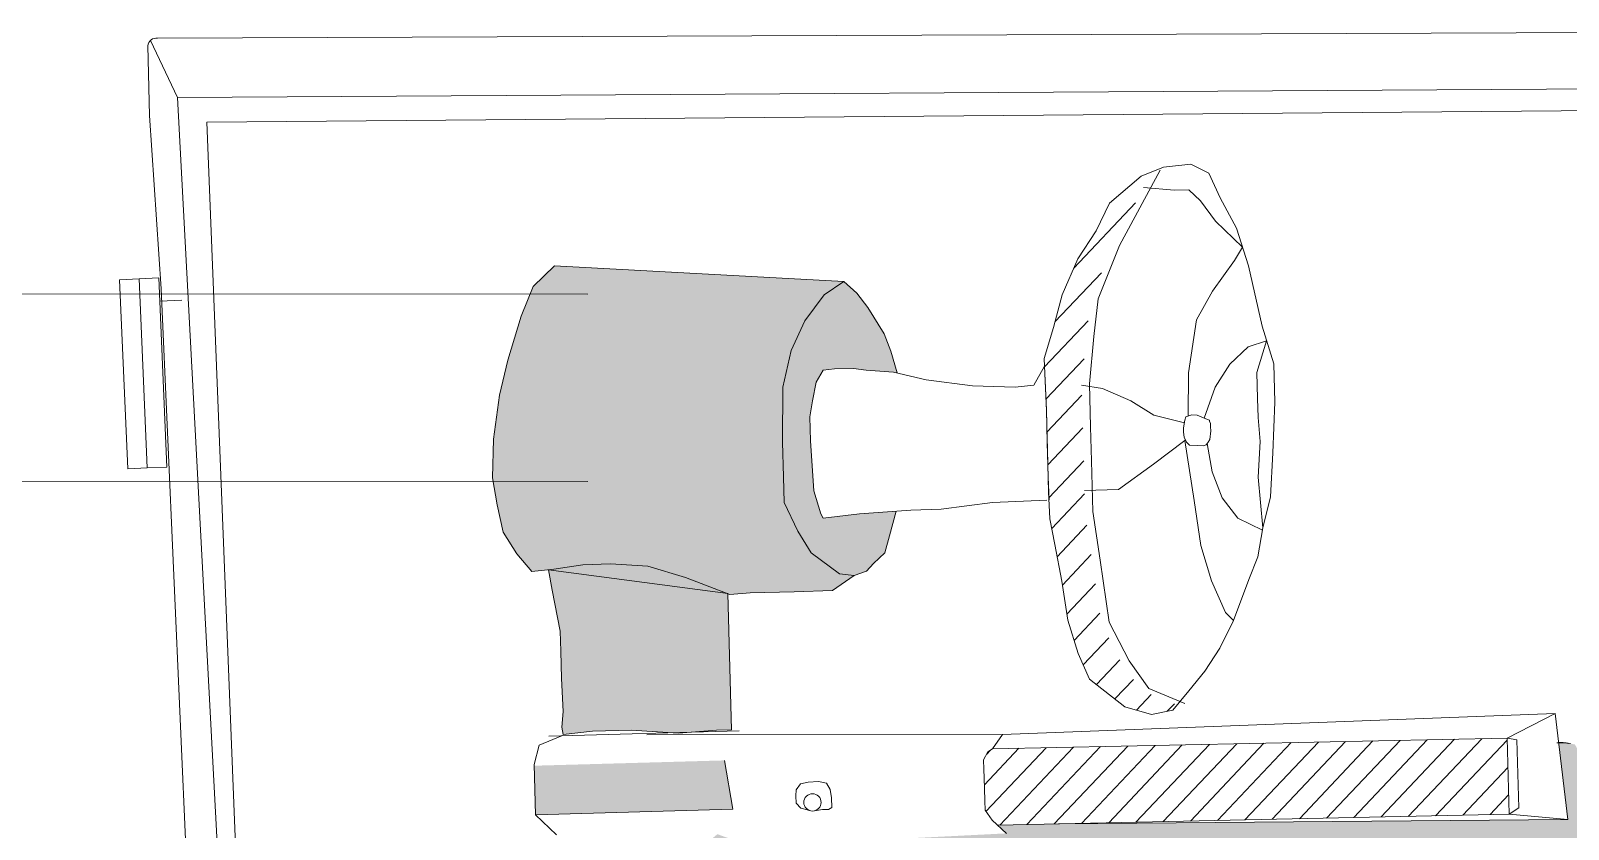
# Model space of a CAD drawing. Header units: inches. Extents: x -98933 to 1585249, y -3352739 to 192771.
# Drawn here: x -1471.8 to -1395.8, y 49384.9 to 49424.3 of the extents above; entities that cross this region are included whole.
import ezdxf

# ---------------------------------------------------------------- set-up
doc = ezdxf.new("R2010")
doc.units = ezdxf.units.IN
doc.header["$MEASUREMENT"] = 0
doc.layers.get('0').update_dxf_attribs({"lineweight": 0})
doc.layers.add('ball v', color=7, linetype='Continuous', lineweight=0, true_color=0x1e12ca)
doc.layers.add('PIPE2.5', color=6, linetype='Continuous', lineweight=25)
doc.layers.add('Smoke Detector', color=3, linetype='Continuous', lineweight=25)

# ---------------------------------------------------------------- blocks, each defined once
blk = doc.blocks.new('fg')
at = {"lineweight": 0}
h = blk.add_hatch(dxfattribs=at)
h.set_pattern_fill('ANSI31', color=256, scale=0.299745, angle=-358.3895, style=0)
h.set_pattern_definition([(46.61052, (1326.2006, 10599.0195), (-0.3117619, 0.2947102), [])])
h.paths.add_polyline_path([(1256.112, 10715.969), (1256.132, 10715.246), (1256.154, 10714.478), (1256.178, 10713.976), (1256.269, 10713.505), (1256.398, 10712.829), (1256.506, 10712.108), (1256.699, 10711.499), (1256.91, 10711.022), (1257.561, 10710.514), (1258.048, 10710.374), (1258.442, 10710.451), (1258.522, 10710.548), (1257.856, 10710.822), (1257.495, 10711.332), (1257.128, 10712.05), (1256.957, 10713.189), (1256.828, 10714.086), (1256.801, 10715.021), (1256.784, 10715.645), (1256.762, 10716.441), (1256.841, 10717.31), (1256.926, 10718.006), (1257.315, 10718.987), (1258.064, 10720.379), (1257.857, 10720.296), (1257.278, 10719.797), (1257.029, 10719.286), (1256.692, 10718.771), (1256.403, 10718.105), (1256.244, 10717.508), (1256.073, 10716.934)])
h = blk.add_hatch(color=42, dxfattribs=at)
h.paths.add_polyline_path([(1251.269, 10714.753), (1251.251, 10715.393), (1251.256, 10716.404), (1251.406, 10717.082), (1251.66, 10717.628), (1252.017, 10718.11), (1252.382, 10718.356), (1247.045, 10718.644), (1246.651, 10718.262), (1246.43, 10717.717), (1246.183, 10716.901), (1246.032, 10716.257), (1245.92, 10715.445), (1245.906, 10714.737), (1245.988, 10714.234), (1246.103, 10713.732), (1246.351, 10713.335), (1246.63, 10713.006), (1247.033, 10713.051), (1247.57, 10713.133), (1248.076, 10713.147), (1248.766, 10713.106), (1249.462, 10712.9), (1250.28, 10712.586), (1250.654, 10712.614), (1251.463, 10712.636), (1252.171, 10712.656), (1252.568, 10712.937), (1252.297, 10712.963), (1251.78, 10713.353), (1251.533, 10713.75), (1251.282, 10714.282)])
h.paths.add_polyline_path([(1249.334, 10710.027), (1250.034, 10710.081), (1250.31, 10710.089), (1250.239, 10712.602), (1249.462, 10712.9), (1248.766, 10713.106), (1248.076, 10713.147), (1247.57, 10713.133), (1247.033, 10713.051), (1246.934, 10713.04), (1247.005, 10712.662), (1247.153, 10711.907), (1247.163, 10711.54), (1247.178, 10711.035), (1247.206, 10710.427), (1247.18, 10710.139), (1247.207, 10710.002), (1247.746, 10710.063), (1248.458, 10710.083)])
for color, points in [(0, [(1252.556, 10716.752), (1252.789, 10716.72), (1253.297, 10716.684), (1253.362, 10716.668), (1253.246, 10717.069), (1253.122, 10717.39), (1252.822, 10717.872), (1252.618, 10718.137), (1252.382, 10718.356), (1252.017, 10718.11), (1251.66, 10717.628), (1251.406, 10717.082), (1251.256, 10716.404), (1251.251, 10715.393), (1251.269, 10714.753), (1251.282, 10714.282), (1251.533, 10713.75), (1251.78, 10713.353), (1252.297, 10712.963), (1252.568, 10712.937), (1252.796, 10713.016), (1252.928, 10713.155), (1253.134, 10713.354), (1253.222, 10713.665), (1253.343, 10714.12), (1252.67, 10714.074), (1252, 10713.989), (1251.955, 10714.073), (1251.828, 10714.494), (1251.763, 10715.418), (1251.751, 10715.861), (1251.8, 10716.152), (1251.868, 10716.501), (1251.997, 10716.717), (1252.209, 10716.742)]), (254, [(1256.335, 10708.357), (1255.212, 10708.333), (1255.376, 10708.181), (1252.825, 10708.052), (1252.843, 10707.599), (1253.009, 10707.008), (1253.045, 10706.909), (1253.054, 10706.856), (1253.083, 10706.762), (1253.117, 10706.688), (1253.197, 10706.508), (1253.216, 10706.409), (1253.258, 10706.181), (1253.405, 10705.692), (1253.484, 10705.393), (1253.499, 10705.308), (1253.612, 10704.843), (1253.63, 10703.815), (1253.65, 10703.702), (1253.671, 10703.607), (1253.726, 10703.385), (1253.738, 10703.249), (1253.793, 10702.994), (1253.799, 10702.78), (1253.805, 10702.564), (1253.794, 10702.387), (1253.79, 10702.259), (1253.78, 10702.018), (1253.771, 10701.785), (1253.736, 10701.584), (1253.723, 10701.48), (1253.695, 10701.335), (1253.66, 10701.157), (1253.647, 10701.037), (1253.604, 10700.859), (1253.56, 10700.708), (1253.539, 10700.595), (1253.505, 10700.385), (1253.486, 10700.217), (1253.444, 10699.967), (1253.353, 10699.804), (1253.344, 10699.779), (1253.288, 10699.538), (1253.212, 10698.814), (1253.22, 10698.529), (1253.216, 10698.401), (1253.208, 10698.376), (1253.142, 10698.15), (1253.064, 10697.515), (1253.048, 10696.792), (1253.054, 10696.74), (1253.056, 10696.66), (1253.051, 10696.532), (1253.036, 10696.227), (1253.005, 10695.988), (1253.003, 10695.961), (1252.999, 10695.942), (1252.851, 10694.795), (1252.831, 10694.653), (1252.804, 10694.46), (1252.787, 10694.235), (1252.751, 10694.074), (1252.707, 10693.966), (1252.663, 10693.715), (1252.656, 10693.446), (1252.6, 10693.353), (1252.571, 10693.189), (1252.57, 10693.071), (1252.55, 10692.926), (1252.522, 10692.789), (1252.48, 10692.579), (1252.443, 10692.466), (1252.413, 10692.385), (1252.391, 10692.304), (1252.351, 10692.172), (1252.283, 10691.859), (1252.287, 10691.732), (1252.191, 10691.429), (1252.17, 10691.292), (1252.162, 10691.265), (1251.963, 10690.117), (1251.95, 10689.996), (1251.916, 10689.726), (1251.889, 10689.549), (1251.861, 10689.404), (1251.833, 10689.267), (1251.797, 10689.122), (1251.731, 10688.888), (1251.639, 10688.749), (1251.579, 10688.603), (1251.55, 10688.474), (1251.325, 10688.227), (1251.185, 10688.071), (1251.03, 10687.874), (1250.922, 10687.727), (1250.837, 10687.612), (1250.656, 10687.463), (1250.573, 10687.292), (1250.405, 10687.255), (1250.22, 10687.298), (1250.122, 10687.36), (1249.951, 10687.451), (1249.778, 10687.582), (1249.695, 10687.692), (1249.68, 10687.948), (1249.797, 10688.048), (1249.875, 10688.13), (1249.913, 10688.219), (1249.973, 10688.349), (1250.056, 10688.552), (1250.108, 10688.714), (1250.168, 10688.836), (1250.219, 10689.045), (1250.301, 10689.24), (1250.349, 10689.546), (1250.494, 10689.829), (1250.636, 10690.21), (1250.815, 10690.383), (1250.958, 10690.748), (1251.076, 10691.112), (1251.252, 10691.405), (1251.411, 10691.738), (1251.767, 10692.242), (1251.928, 10692.511), (1251.994, 10692.729), (1252.106, 10693.053), (1252.173, 10693.207), (1252.28, 10693.411), (1252.348, 10693.573), (1252.414, 10693.791), (1252.473, 10693.961), (1252.531, 10694.179), (1252.541, 10694.432), (1252.54, 10694.729), (1252.568, 10694.882), (1252.562, 10695.114), (1252.555, 10695.338), (1252.562, 10695.672), (1252.549, 10695.856), (1252.525, 10696.12), (1252.521, 10696.28), (1252.547, 10696.505), (1252.549, 10696.713), (1252.55, 10696.946), (1252.543, 10697.21), (1252.536, 10697.466), (1252.537, 10697.715), (1252.574, 10698.099), (1252.591, 10698.364), (1252.62, 10698.461), (1252.643, 10698.501), (1252.646, 10698.686), (1252.65, 10698.83), (1252.668, 10699.039), (1252.67, 10699.247), (1252.682, 10699.392), (1252.675, 10699.648), (1252.684, 10699.889), (1252.703, 10700.095), (1252.689, 10700.287), (1252.686, 10700.407), (1252.692, 10700.496), (1252.696, 10700.624), (1252.743, 10700.673), (1252.731, 10700.793), (1252.728, 10700.905), (1252.717, 10701.009), (1252.681, 10701.169), (1252.627, 10701.359), (1252.584, 10701.462), (1252.665, 10701.441), (1252.671, 10701.521), (1252.635, 10701.664), (1252.614, 10701.816), (1252.592, 10702.032), (1252.473, 10702.293), (1252.435, 10702.497), (1252.39, 10702.648), (1252.363, 10702.775), (1252.344, 10702.863), (1252.266, 10703.093), (1252.238, 10703.221), (1252.224, 10703.437), (1252.227, 10703.605), (1252.229, 10703.83), (1252.223, 10704.038), (1252.225, 10704.252), (1252.221, 10704.404), (1252.251, 10704.493), (1252.354, 10704.536), (1252.45, 10704.538), (1252.601, 10704.591), (1252.825, 10704.629), (1253.127, 10704.702), (1253.203, 10704.732), (1253.195, 10704.909), (1253.169, 10705.001), (1253.132, 10705.081), (1253.083, 10705.161), (1253.047, 10705.229), (1252.961, 10705.378), (1252.913, 10705.446), (1252.886, 10705.585), (1252.859, 10705.688), (1252.806, 10705.931), (1252.745, 10706.064), (1252.533, 10705.967), (1252.499, 10705.704), (1252.222, 10705.696), (1252.219, 10705.82), (1252.15, 10706.288), (1252.039, 10706.796), (1251.871, 10707.386), (1251.727, 10707.561), (1251.571, 10707.695), (1251.128, 10707.738), (1250.553, 10707.984), (1250.049, 10708.166), (1249.942, 10708.078), (1249.922, 10707.814), (1249.983, 10707.609), (1250.091, 10707.197), (1250.163, 10706.619), (1250.263, 10705.524), (1250.328, 10704.213), (1250.634, 10702.679), (1250.676, 10701.671), (1250.945, 10700.947), (1251.044, 10700.411), (1251.016, 10699.898), (1250.916, 10699.025), (1250.866, 10694.366), (1250.74, 10693.92), (1250.588, 10693.93), (1250.433, 10694.036), (1250.206, 10694.237), (1249.941, 10694.312), (1249.633, 10694.428), (1249.665, 10694.76), (1249.686, 10695.493), (1249.624, 10696.721), (1249.438, 10697.927), (1249.279, 10699.153), (1248.941, 10700.34), (1248.818, 10701.263), (1248.975, 10702.069), (1249.135, 10703.289), (1249.248, 10704.175), (1248.868, 10704.194), (1248.539, 10704.195), (1248.253, 10704.197), (1248.097, 10704.19), (1247.813, 10704.144), (1247.47, 10704.043), (1248.34, 10700.572), (1248.549, 10700.032), (1248.631, 10699.764), (1248.646, 10699.254), (1248.586, 10698.728), (1248.622, 10698.504), (1248.646, 10698.119), (1248.55, 10697.787), (1248.559, 10697.472), (1248.571, 10697.037), (1248.636, 10696.859), (1248.583, 10696.603), (1248.668, 10696.26), (1248.66, 10696.02), (1248.667, 10695.765), (1248.702, 10695.586), (1248.698, 10695.196), (1248.708, 10694.822), (1248.718, 10694.492), (1248.727, 10694.148), (1249.009, 10693.751), (1249.458, 10693.412), (1249.826, 10693.123), (1250.195, 10692.818), (1250.51, 10692.827), (1250.762, 10692.924), (1250.982, 10693.125), (1251.169, 10693.495), (1251.133, 10693.002), (1251.107, 10692.695), (1251.078, 10692.475), (1251.012, 10692.298), (1251.018, 10692.088), (1251.013, 10691.956), (1250.88, 10691.707), (1250.798, 10691.486), (1250.699, 10691.281), (1250.47, 10690.954), (1250.345, 10690.713), (1250.273, 10690.492), (1250.193, 10690.218), (1250.077, 10689.961), (1250.04, 10689.723), (1249.976, 10689.511), (1249.919, 10689.334), (1249.817, 10689.209), (1249.725, 10689.075), (1249.653, 10688.795), (1249.579, 10688.635), (1249.417, 10688.446), (1249.379, 10688.261), (1249.216, 10688.099), (1249.156, 10687.747), (1248.967, 10687.61), (1248.938, 10687.372), (1248.844, 10686.993), (1248.852, 10686.751), (1248.905, 10686.411), (1249.032, 10686.266), (1249.166, 10686.173), (1249.475, 10686.103), (1249.817, 10686.13), (1250.049, 10686.286), (1250.396, 10686.444), (1250.653, 10686.679), (1250.841, 10686.86), (1250.993, 10687.057), (1251.145, 10687.254), (1251.374, 10687.55), (1251.54, 10687.909), (1251.714, 10688.274), (1251.881, 10688.585), (1251.697, 10688.238), (1251.628, 10687.894), (1251.526, 10687.467), (1251.439, 10687.149), (1251.332, 10686.9), (1251.253, 10686.583), (1251.224, 10686.425), (1251.193, 10686.229), (1251.169, 10686.115), (1251.165, 10685.943), (1251.187, 10685.812), (1251.248, 10685.718), (1251.354, 10685.676), (1251.468, 10685.674), (1251.589, 10685.732), (1251.687, 10685.808), (1251.792, 10685.924), (1251.845, 10685.984), (1251.873, 10686.033), (1251.918, 10686.136), (1251.935, 10686.191), (1251.958, 10686.253), (1252.01, 10686.429), (1251.981, 10686.315), (1251.958, 10686.253), (1251.918, 10686.136), (1251.902, 10686.081), (1251.873, 10686.033), (1251.871, 10685.876), (1251.851, 10685.785), (1251.844, 10685.708), (1251.847, 10685.608), (1251.859, 10685.511), (1251.888, 10685.435), (1251.944, 10685.391), (1252.036, 10685.367), (1252.141, 10685.351), (1252.286, 10685.36), (1252.389, 10685.426), (1252.466, 10685.574), (1252.539, 10685.717), (1252.604, 10685.832), (1252.611, 10685.845), (1252.673, 10685.976), (1252.681, 10685.997), (1252.72, 10686.076), (1252.673, 10685.976), (1252.643, 10685.906), (1252.611, 10685.845), (1252.629, 10685.765), (1252.632, 10685.651), (1252.638, 10685.588), (1252.654, 10685.511), (1252.671, 10685.403), (1252.682, 10685.326), (1252.73, 10685.236), (1252.8, 10685.161), (1252.915, 10685.128), (1253.07, 10685.128), (1253.169, 10685.158), (1253.272, 10685.264), (1253.338, 10685.338), (1253.386, 10685.417), (1253.43, 10685.482), (1253.474, 10685.542), (1253.506, 10685.604), (1253.528, 10685.704), (1253.554, 10685.93), (1253.54, 10685.784), (1253.517, 10685.625), (1253.506, 10685.604), (1253.532, 10685.421), (1253.535, 10685.298), (1253.539, 10685.158), (1253.565, 10685.027), (1253.623, 10684.915), (1253.679, 10684.867), (1253.77, 10684.869), (1253.874, 10684.872), (1253.938, 10684.878), (1254.031, 10684.94), (1254.113, 10685.101), (1254.174, 10685.212), (1254.223, 10685.386), (1254.219, 10685.227), (1254.222, 10685.104), (1254.244, 10684.987), (1254.306, 10684.884), (1254.411, 10684.842), (1254.529, 10684.845), (1254.623, 10684.893), (1254.69, 10684.963), (1254.761, 10685.07), (1254.844, 10685.199), (1254.895, 10685.305), (1254.91, 10685.351), (1254.936, 10685.449), (1254.925, 10685.397), (1254.91, 10685.351), (1254.917, 10685.197), (1254.919, 10685.115), (1254.935, 10685.029), (1254.97, 10684.926), (1255.062, 10684.879), (1255.171, 10684.873), (1255.298, 10684.881), (1255.342, 10684.923), (1255.378, 10684.965), (1255.399, 10685.024), (1255.406, 10685.07), (1255.498, 10684.907), (1255.537, 10684.807), (1255.703, 10684.783), (1255.832, 10684.808), (1255.924, 10684.876), (1255.973, 10684.942), (1256.051, 10684.98), (1256.154, 10684.904), (1256.156, 10684.832), (1256.159, 10684.745), (1256.161, 10684.659), (1256.178, 10684.573), (1256.238, 10684.496), (1256.419, 10684.472), (1256.621, 10684.456), (1256.801, 10684.454), (1256.895, 10684.457), (1256.994, 10684.524), (1257.099, 10684.621), (1257.204, 10684.739), (1257.244, 10684.841), (1257.292, 10684.921), (1257.379, 10684.924), (1257.523, 10684.921), (1257.669, 10684.874), (1257.75, 10684.79), (1257.811, 10684.677), (1257.859, 10684.512), (1257.941, 10684.421), (1258.05, 10684.374), (1258.158, 10684.391), (1258.22, 10684.472), (1258.269, 10684.553), (1258.317, 10684.619), (1258.424, 10684.68), (1258.511, 10684.646), (1258.528, 10684.546), (1258.546, 10684.431), (1258.564, 10684.309), (1258.646, 10684.203), (1258.763, 10684.156), (1258.892, 10684.16), (1259.021, 10684.192), (1259.048, 10684.272), (1259.11, 10684.375), (1259.187, 10684.456), (1259.243, 10684.515), (1259.4, 10684.549), (1259.495, 10684.508), (1259.527, 10684.387), (1259.551, 10684.315), (1259.56, 10684.265), (1259.583, 10684.194), (1259.714, 10684.161), (1259.873, 10684.151), (1259.923, 10684.153), (1259.983, 10684.204), (1260.039, 10684.285), (1260.073, 10684.358), (1260.114, 10684.445), (1260.187, 10684.39), (1260.211, 10684.297), (1260.264, 10684.219), (1260.367, 10684.143), (1260.505, 10684.118), (1260.611, 10684.171), (1260.645, 10684.259), (1260.694, 10684.318), (1260.743, 10684.37), (1260.813, 10684.444), (1260.892, 10684.431), (1260.919, 10684.259), (1260.958, 10684.152), (1261.068, 10684.084), (1261.184, 10684.069), (1261.281, 10684.08), (1261.333, 10684.109), (1261.398, 10684.161), (1261.43, 10684.212), (1261.498, 10684.272), (1261.557, 10684.349), (1261.592, 10684.403), (1261.63, 10684.512), (1261.644, 10684.585), (1261.652, 10684.663), (1261.655, 10684.71), (1261.656, 10684.786), (1261.66, 10684.836), (1261.656, 10684.748), (1261.655, 10684.71), (1261.65, 10684.616), (1261.644, 10684.585), (1261.668, 10684.466), (1261.68, 10684.428), (1261.704, 10684.359), (1261.739, 10684.301), (1261.78, 10684.225), (1261.801, 10684.181), (1261.861, 10684.116), (1261.963, 10684.055), (1262.047, 10684.027), (1262.114, 10684.04), (1262.152, 10684.074), (1262.301, 10684.184), (1262.398, 10684.288), (1262.465, 10684.378), (1262.51, 10684.426), (1262.528, 10684.353), (1262.543, 10684.226), (1262.573, 10684.111), (1262.638, 10684.02), (1262.752, 10683.946), (1262.822, 10683.925), (1262.876, 10683.942), (1262.941, 10683.971), (1262.99, 10684.011), (1263.042, 10684.078), (1263.059, 10684.159), (1263.073, 10684.222), (1263.086, 10684.295), (1263.104, 10684.362), (1263.137, 10684.409), (1263.163, 10684.456), (1263.177, 10684.506), (1263.184, 10684.538), (1263.21, 10684.446), (1263.254, 10684.397), (1263.282, 10684.336), (1263.299, 10684.294), (1263.32, 10684.225), (1263.386, 10684.103), (1263.438, 10684.016), (1263.478, 10683.982), (1263.536, 10683.964), (1263.656, 10683.933), (1263.857, 10683.943), (1263.969, 10684.058), (1264.045, 10684.118), (1264.085, 10684.208), (1264.106, 10684.282), (1264.142, 10684.391), (1264.161, 10684.066), (1264.184, 10683.979), (1264.267, 10683.881), (1264.368, 10683.89), (1264.441, 10683.933), (1264.507, 10683.995), (1264.545, 10684.057), (1264.56, 10684.024), (1264.582, 10683.95), (1264.596, 10683.917), (1264.659, 10683.865), (1264.72, 10683.833), (1264.754, 10683.814), (1264.89, 10683.777), (1264.957, 10683.779), (1265.036, 10683.862), (1265.081, 10683.931), (1265.133, 10684.02), (1265.178, 10684.075), (1265.21, 10684.15), (1265.216, 10684.177), (1265.228, 10684.217), (1265.245, 10684.332), (1265.251, 10684.366), (1265.268, 10684.468), (1265.281, 10684.481), (1265.324, 10684.415), (1265.353, 10684.335), (1265.39, 10684.208), (1265.413, 10684.128), (1265.441, 10684.062), (1265.464, 10683.988), (1265.492, 10683.935), (1265.506, 10683.909), (1265.541, 10683.869), (1265.562, 10683.85), (1265.711, 10683.807), (1265.752, 10683.808), (1265.943, 10683.948), (1265.975, 10684.01), (1266.006, 10684.125), (1266.037, 10684.2), (1266.076, 10684.268), (1266.254, 10684.381), (1266.279, 10684.456), (1266.283, 10684.563), (1266.272, 10684.711), (1266.264, 10684.758), (1266.262, 10684.832), (1266.26, 10684.893), (1266.259, 10684.933), (1266.321, 10684.889), (1266.371, 10684.781), (1266.393, 10684.735), (1266.438, 10684.574), (1266.446, 10684.501), (1266.454, 10684.467), (1266.477, 10684.387), (1266.515, 10684.22), (1266.552, 10684.107), (1266.575, 10683.999), (1266.59, 10683.946), (1266.591, 10683.919), (1266.612, 10683.873), (1266.73, 10683.755), (1266.795, 10683.716), (1266.824, 10683.702), (1266.894, 10683.696), (1266.935, 10683.705), (1266.966, 10683.73), (1266.989, 10683.759), (1267.023, 10683.793), (1267.039, 10683.831), (1267.05, 10683.887), (1267.074, 10683.949), (1267.093, 10683.987), (1267.115, 10684.043), (1267.152, 10684.082), (1267.192, 10684.104), (1267.23, 10684.105), (1267.268, 10684.103), (1267.289, 10684.083), (1267.322, 10684.061), (1267.352, 10684.035), (1267.391, 10683.992), (1267.416, 10683.952), (1267.432, 10683.897), (1267.439, 10683.854), (1267.473, 10683.782), (1267.489, 10683.747), (1267.531, 10683.699), (1267.553, 10683.638), (1267.645, 10683.591), (1267.716, 10683.547), (1267.805, 10683.607), (1267.864, 10683.688), (1267.892, 10683.735), (1267.94, 10683.798), (1268.088, 10683.989), (1268.223, 10684.406), (1268.216, 10684.646), (1268.189, 10684.885), (1268.264, 10685.087), (1268.399, 10685.271), (1268.596, 10685.377), (1269.031, 10685.569), (1269.162, 10685.912), (1269.314, 10686.177), (1269.305, 10686.496), (1269.199, 10686.733), (1269.055, 10686.849), (1269.193, 10686.933), (1269.348, 10687.097), (1269.462, 10687.321), (1269.672, 10687.706), (1269.76, 10688.109), (1269.81, 10688.49), (1269.9, 10688.853), (1269.928, 10689.273), (1269.931, 10689.873), (1269.919, 10690.313), (1269.861, 10690.951), (1269.884, 10691.539), (1269.973, 10691.942), (1270.103, 10691.565), (1270.273, 10691.21), (1270.635, 10691.161), (1270.675, 10691.162), (1270.852, 10691.287), (1271.067, 10691.473), (1271.12, 10691.734), (1271.127, 10692.174), (1271.033, 10692.691), (1270.928, 10692.868), (1270.804, 10693.005), (1270.595, 10693.319), (1270.551, 10693.458), (1270.467, 10693.595), (1270.265, 10694.378), (1270.171, 10694.875), (1270.074, 10695.473), (1269.937, 10696.069), (1269.654, 10696.874), (1269.497, 10697.489), (1269.444, 10697.948), (1269.296, 10698.223), (1269.144, 10698.639), (1269.035, 10698.956), (1268.947, 10699.253), (1268.904, 10699.352), (1268.879, 10699.531), (1268.825, 10700.01), (1268.778, 10700.268), (1268.669, 10700.585), (1268.562, 10700.822), (1268.433, 10701.152), (1268.16, 10701.689), (1267.916, 10702.198), (1267.792, 10702.51), (1267.668, 10702.851), (1267.511, 10703.306), (1267.412, 10703.79), (1267.407, 10703.962), (1267.395, 10704.364), (1267.386, 10704.708), (1267.375, 10705.08), (1267.369, 10705.309), (1267.448, 10705.541), (1267.527, 10705.802), (1267.723, 10706.008), (1267.803, 10706.211), (1267.829, 10706.298), (1267.938, 10706.53), (1267.742, 10706.554), (1267.464, 10706.546), (1267.186, 10706.538), (1266.889, 10706.53), (1266.591, 10706.527), (1266.611, 10706.46), (1266.615, 10706.339), (1266.631, 10706.206), (1266.676, 10705.88), (1266.691, 10705.783), (1266.718, 10705.687), (1266.723, 10705.505), (1266.753, 10705.311), (1266.862, 10704.951), (1266.867, 10704.779), (1266.87, 10704.664), (1266.875, 10704.492), (1266.88, 10704.32), (1266.882, 10704.234), (1266.889, 10704.005), (1266.893, 10703.862), (1266.87, 10703.632), (1266.878, 10703.374), (1266.829, 10703.057), (1266.782, 10702.683), (1266.762, 10702.367), (1266.742, 10702.079), (1266.752, 10701.707), (1266.57, 10701.042), (1266.565, 10701.214), (1266.552, 10701.672), (1266.621, 10702.305), (1266.605, 10702.85), (1266.563, 10703.336), (1266.661, 10703.941), (1266.639, 10704.715), (1266.566, 10705.258), (1266.47, 10705.6), (1266.282, 10706.168), (1266.218, 10706.424), (1266.149, 10706.824), (1266.109, 10707.225), (1266.071, 10707.539), (1266.058, 10708.026), (1266.021, 10708.312), (1265.984, 10708.598), (1265.974, 10708.97), (1265.932, 10709.678), (1265.922, 10709.715), (1265.905, 10709.73), (1265.871, 10709.791), (1265.854, 10709.819), (1265.772, 10709.837), (1265.69, 10709.852), (1265.555, 10709.848), (1265.721, 10708.435)]), (256, [(1250.332, 10708.627), (1250.181, 10709.526), (1246.67, 10709.428), (1246.695, 10708.525)])]:
    blk.add_hatch(color=color, dxfattribs=at).paths.add_polyline_path(points)
h = blk.add_hatch(dxfattribs=at)
h.set_pattern_fill('ANSI31', color=256, scale=0.249788, angle=-358.3895, style=0)
h.set_pattern_definition([(46.6105, (1280.85482, 10664.21773), (-0.2598016, 0.2455918), [])])
h.paths.add_polyline_path([(1255.119, 10709.739), (1255.036, 10709.684), (1254.956, 10709.535), (1254.961, 10709.367), (1254.966, 10709.199), (1254.971, 10709.01), (1254.978, 10708.779), (1254.982, 10708.611), (1255.114, 10708.425), (1255.212, 10708.333), (1264.643, 10708.534), (1264.604, 10709.936)])
for p, q in [((1239.73, 10722.836, 2.965), (1273.482, 10722.976, 2.965)), ((1239.552, 10722.698, 2.965), (1239.583, 10721.416, 2.965)), ((1240.096, 10721.748, 2.965), (1239.601, 10722.798, 2.965)), ((1272.943, 10721.948, 2.965), (1240.096, 10721.748, 2.965)), ((1240.926, 10706.116, 2.965), (1240.096, 10721.748, 2.965)), ((1272.954, 10721.563, 2.965), (1240.641, 10721.292, 2.965)), ((1239.797, 10718.219, 2.965), (1239.583, 10721.416, 2.965)), ((1240.641, 10721.292, 2.965), (1242.163, 10682.763, 2.965)), ((1258.207, 10720.406, 2.965), (1257.458, 10719.015, 2.965)), ((1257.857, 10720.296, 2.965), (1258.27, 10720.461, 2.965)), ((1258.27, 10720.461, 2.965), (1258.773, 10720.519, 2.965)), ((1258.773, 10720.519, 2.965), (1259.108, 10720.353, 2.965)), ((1257.278, 10719.797, 2.965), (1257.857, 10720.296, 2.965)), ((1258.473, 10720.035, 2.965), (1257.905, 10720.085, 2.965)), ((1259.108, 10720.353, 2.965), (1259.318, 10719.898, 2.965)), ((1257.029, 10719.286, 2.965), (1257.278, 10719.797, 2.965)), ((1258.74, 10720.043, 2.965), (1258.473, 10720.035, 2.965)), ((1258.953, 10719.841, 2.965), (1258.74, 10720.043, 2.965)), ((1259.23, 10719.464, 2.965), (1258.953, 10719.841, 2.965)), ((1259.318, 10719.898, 2.965), (1259.619, 10719.336, 2.965)), ((1256.692, 10718.771, 2.965), (1257.029, 10719.286, 2.965)), ((1259.728, 10718.988, 2.965), (1259.23, 10719.464, 2.965)), ((1259.619, 10719.336, 2.965), (1259.837, 10718.641, 2.965)), ((1257.458, 10719.015, 2.965), (1257.069, 10718.033, 2.965)), ((1259.577, 10718.739, 2.965), (1259.728, 10718.988, 2.965)), ((1256.403, 10718.105, 2.965), (1256.692, 10718.771, 2.965)), ((1259.177, 10718.173, 2.965), (1259.577, 10718.739, 2.965)), ((1246.651, 10718.262, 2.965), (1247.045, 10718.644, 2.965)), ((1247.045, 10718.644, 2.965), (1252.382, 10718.356, 2.965)), ((1259.837, 10718.641, 2.965), (1260.087, 10717.529, 2.965)), ((1239.797, 10718.219, 2.965), (1241.41, 10681.623, 2.965)), ((1246.43, 10717.717, 2.965), (1246.651, 10718.262, 2.965)), ((1252.017, 10718.11, 2.965), (1251.66, 10717.628, 2.965)), ((1252.382, 10718.356, 2.965), (1252.017, 10718.11, 2.965)), ((1252.382, 10718.356, 2.965), (1252.618, 10718.137, 2.965)), ((1252.618, 10718.137, 2.965), (1252.822, 10717.872, 2.965)), ((1256.244, 10717.508, 2.965), (1256.403, 10718.105, 2.965)), ((1258.879, 10717.645, 2.965), (1259.177, 10718.173, 2.965)), ((1252.822, 10717.872, 2.965), (1253.122, 10717.39, 2.965)), ((1257.069, 10718.033, 2.965), (1256.985, 10717.338, 2.965)), ((1246.183, 10716.901, 2.965), (1246.43, 10717.717, 2.965)), ((1251.66, 10717.628, 2.965), (1251.406, 10717.082, 2.965)), ((1258.733, 10716.67, 2.965), (1258.879, 10717.645, 2.965)), ((1260.087, 10717.529, 2.965), (1260.305, 10716.833, 2.965)), ((1253.122, 10717.39, 2.965), (1253.246, 10717.069, 2.965)), ((1256.073, 10716.934, 2.965), (1256.244, 10717.508, 2.965)), ((1256.985, 10717.338, 2.965), (1256.905, 10716.469, 2.965)), ((1259.83, 10717.152, 2.965), (1260.172, 10717.258, 2.965)), ((1260.172, 10717.258, 2.965), (1259.99, 10716.674, 2.965)), ((1251.406, 10717.082, 2.965), (1251.256, 10716.404, 2.965)), ((1253.246, 10717.069, 2.965), (1253.362, 10716.668, 2.965)), ((1259.492, 10716.83, 2.965), (1259.83, 10717.152, 2.965)), ((1246.032, 10716.257, 2.965), (1246.183, 10716.901, 2.965)), ((1251.997, 10716.717, 2.965), (1251.868, 10716.501, 2.965)), ((1252.209, 10716.742, 2.965), (1251.997, 10716.717, 2.965)), ((1252.556, 10716.752, 2.965), (1252.209, 10716.742, 2.965)), ((1252.789, 10716.72, 2.965), (1252.556, 10716.752, 2.965)), ((1253.297, 10716.684, 2.965), (1252.789, 10716.72, 2.965)), ((1253.897, 10716.538, 2.965), (1253.297, 10716.684, 2.965)), ((1256.079, 10716.792, 2.965), (1255.881, 10716.445, 2.965)), ((1256.073, 10716.934, 2.965), (1256.112, 10715.969, 2.965)), ((1256.079, 10716.792, 2.965), (1256.112, 10715.988, 2.965)), ((1259.226, 10716.407, 2.965), (1259.492, 10716.83, 2.965)), ((1259.99, 10716.674, 2.965), (1260.003, 10716.2, 2.965)), ((1260.305, 10716.833, 2.965), (1260.324, 10716.131, 2.965)), ((1251.256, 10716.404, 2.965), (1251.251, 10715.393, 2.965)), ((1251.868, 10716.501, 2.965), (1251.8, 10716.152, 2.965)), ((1254.749, 10716.428, 2.965), (1253.897, 10716.538, 2.965)), ((1255.539, 10716.405, 2.965), (1254.749, 10716.428, 2.965)), ((1255.881, 10716.445, 2.965), (1255.539, 10716.405, 2.965)), ((1257.145, 10716.383, 2.965), (1256.762, 10716.441, 2.965)), ((1256.905, 10716.469, 2.965), (1256.928, 10715.672, 2.965)), ((1258.726, 10715.875, 2.965), (1258.733, 10716.67, 2.965)), ((1259.022, 10715.835, 2.965), (1259.226, 10716.407, 2.965)), ((1245.92, 10715.445, 2.965), (1246.032, 10716.257, 2.965)), ((1251.8, 10716.152, 2.965), (1251.751, 10715.861, 2.965)), ((1257.672, 10716.155, 2.965), (1257.145, 10716.383, 2.965)), ((1258.096, 10715.89, 2.965), (1257.672, 10716.155, 2.965)), ((1260.003, 10716.2, 2.965), (1260.013, 10715.846, 2.965)), ((1260.324, 10716.131, 2.965), (1260.285, 10715.198, 2.965)), ((1251.751, 10715.861, 2.965), (1251.763, 10715.418, 2.965)), ((1256.112, 10715.988, 2.965), (1256.128, 10715.386, 2.965)), ((1256.112, 10715.969, 2.965), (1256.132, 10715.246, 2.965)), ((1258.656, 10715.751, 2.965), (1258.096, 10715.89, 2.965)), ((1258.681, 10715.862, 2.965), (1258.664, 10715.797, 2.965)), ((1258.791, 10715.893, 2.965), (1258.681, 10715.862, 2.965)), ((1258.893, 10715.887, 2.965), (1258.791, 10715.893, 2.965)), ((1259.022, 10715.835, 2.965), (1258.893, 10715.887, 2.965)), ((1259.117, 10715.8, 2.965), (1259.022, 10715.835, 2.965)), ((1260.013, 10715.846, 2.965), (1260.055, 10715.403, 2.965)), ((1256.928, 10715.672, 2.965), (1256.945, 10715.049, 2.965)), ((1258.664, 10715.797, 2.965), (1258.64, 10715.658, 2.965)), ((1258.64, 10715.658, 2.965), (1258.642, 10715.575, 2.965)), ((1258.642, 10715.575, 2.965), (1258.654, 10715.482, 2.965)), ((1259.117, 10715.8, 2.965), (1259.117, 10715.8, 2.965)), ((1259.118, 10715.782, 2.965), (1259.117, 10715.8, 2.965)), ((1259.138, 10715.736, 2.965), (1259.118, 10715.782, 2.965)), ((1259.127, 10715.44, 2.965), (1259.141, 10715.598, 2.965)), ((1259.139, 10715.672, 2.965), (1259.138, 10715.736, 2.965)), ((1259.141, 10715.598, 2.965), (1259.139, 10715.672, 2.965)), ((1245.906, 10714.737, 2.965), (1245.92, 10715.445, 2.965)), ((1251.251, 10715.393, 2.965), (1251.269, 10714.753, 2.965)), ((1251.763, 10715.418, 2.965), (1251.828, 10714.494, 2.965)), ((1256.128, 10715.386, 2.965), (1256.146, 10714.746, 2.965)), ((1258.664, 10715.42, 2.965), (1258.086, 10714.988, 2.965)), ((1258.654, 10715.482, 2.965), (1258.694, 10715.391, 2.965)), ((1258.669, 10715.448, 2.965), (1258.664, 10715.42, 2.965)), ((1258.664, 10715.42, 2.965), (1258.834, 10714.316, 2.965)), ((1258.694, 10715.391, 2.965), (1258.751, 10715.337, 2.965)), ((1258.751, 10715.337, 2.965), (1258.89, 10715.332, 2.965)), ((1258.89, 10715.332, 2.965), (1259.01, 10715.326, 2.965)), ((1259.01, 10715.326, 2.965), (1259.056, 10715.346, 2.965)), ((1259.056, 10715.346, 2.965), (1259.092, 10715.393, 2.965)), ((1259.073, 10715.369, 2.965), (1259.166, 10714.845, 2.965)), ((1259.092, 10715.393, 2.965), (1259.127, 10715.44, 2.965)), ((1260.055, 10715.403, 2.965), (1260.014, 10714.75, 2.965)), ((1256.132, 10715.246, 2.965), (1256.154, 10714.478, 2.965)), ((1256.945, 10715.049, 2.965), (1256.971, 10714.114, 2.965)), ((1258.086, 10714.988, 2.965), (1257.44, 10714.519, 2.965)), ((1260.285, 10715.198, 2.965), (1260.242, 10714.385, 2.965)), ((1245.988, 10714.234, 2.965), (1245.906, 10714.737, 2.965)), ((1251.269, 10714.753, 2.965), (1251.282, 10714.282, 2.965)), ((1256.146, 10714.746, 2.965), (1256.166, 10714.327, 2.965)), ((1259.166, 10714.845, 2.965), (1259.353, 10714.365, 2.965)), ((1260.014, 10714.75, 2.965), (1260.104, 10713.81, 2.965)), ((1251.828, 10714.494, 2.965), (1251.955, 10714.073, 2.965)), ((1256.154, 10714.478, 2.965), (1256.178, 10713.976, 2.965)), ((1257.44, 10714.519, 2.965), (1256.816, 10714.502, 2.965)), ((1246.103, 10713.732, 2.965), (1245.988, 10714.234, 2.965)), ((1251.282, 10714.282, 2.965), (1251.533, 10713.75, 2.965)), ((1253.615, 10714.139, 2.965), (1252.67, 10714.074, 2.965)), ((1254.174, 10714.155, 2.965), (1253.615, 10714.139, 2.965)), ((1256.12, 10714.325, 2.965), (1255.117, 10714.278, 2.965)), ((1258.834, 10714.316, 2.965), (1258.961, 10713.488, 2.965)), ((1259.353, 10714.365, 2.965), (1259.641, 10713.992, 2.965)), ((1260.242, 10714.385, 2.965), (1260.104, 10713.81, 2.965)), ((1251.955, 10714.073, 2.965), (1252, 10713.989, 2.965)), ((1252.67, 10714.074, 2.965), (1252, 10713.989, 2.965)), ((1253.222, 10713.665, 2.965), (1253.343, 10714.12, 2.965)), ((1256.269, 10713.505, 2.965), (1256.178, 10713.976, 2.965)), ((1256.971, 10714.114, 2.965), (1257.101, 10713.216, 2.965)), ((1259.641, 10713.992, 2.965), (1260.097, 10713.768, 2.965)), ((1246.351, 10713.335, 2.965), (1246.103, 10713.732, 2.965)), ((1251.533, 10713.75, 2.965), (1251.78, 10713.353, 2.965)), ((1253.134, 10713.354, 2.965), (1253.222, 10713.665, 2.965)), ((1260.104, 10713.81, 2.965), (1260.009, 10713.281, 2.965)), ((1246.63, 10713.006, 2.965), (1246.351, 10713.335, 2.965)), ((1251.78, 10713.353, 2.965), (1252.297, 10712.963, 2.965)), ((1253.134, 10713.354, 2.965), (1252.928, 10713.155, 2.965)), ((1253.134, 10713.354, 2.965), (1253.134, 10713.354, 2.965)), ((1256.398, 10712.829, 2.965), (1256.269, 10713.505, 2.965)), ((1258.961, 10713.488, 2.965), (1259.153, 10712.834, 2.965)), ((1260.009, 10713.281, 2.965), (1259.845, 10712.86, 2.965)), ((1247.033, 10713.051, 2.965), (1246.63, 10713.006, 2.965)), ((1246.934, 10713.04, 2.965), (1247.005, 10712.662, 2.965)), ((1247.57, 10713.133, 2.965), (1247.033, 10713.051, 2.965)), ((1248.076, 10713.147, 2.965), (1247.57, 10713.133, 2.965)), ((1248.766, 10713.106, 2.965), (1248.076, 10713.147, 2.965)), ((1249.462, 10712.9, 2.965), (1248.766, 10713.106, 2.965)), ((1252.796, 10713.016, 2.965), (1252.568, 10712.937, 2.965)), ((1252.928, 10713.155, 2.965), (1252.796, 10713.016, 2.965)), ((1257.101, 10713.216, 2.965), (1257.272, 10712.077, 2.965)), ((1250.28, 10712.586, 2.965), (1249.462, 10712.9, 2.965)), ((1252.568, 10712.937, 2.965), (1252.171, 10712.656, 2.965)), ((1252.297, 10712.963, 2.965), (1252.568, 10712.937, 2.965)), ((1256.506, 10712.108, 2.965), (1256.398, 10712.829, 2.965)), ((1259.153, 10712.834, 2.965), (1259.413, 10712.252, 2.965)), ((1259.845, 10712.86, 2.965), (1259.559, 10712.106, 2.965)), ((1247.005, 10712.662, 2.965), (1247.153, 10711.907, 2.965)), ((1250.31, 10710.089, 2.965), (1250.239, 10712.602, 2.965)), ((1250.654, 10712.614, 2.965), (1250.28, 10712.586, 2.965)), ((1251.463, 10712.636, 2.965), (1250.654, 10712.614, 2.965)), ((1252.171, 10712.656, 2.965), (1251.463, 10712.636, 2.965)), ((1259.413, 10712.252, 2.965), (1259.559, 10712.106, 2.965)), ((1247.153, 10711.907, 2.965), (1247.163, 10711.54, 2.965)), ((1256.699, 10711.499, 2.965), (1256.506, 10712.108, 2.965)), ((1257.272, 10712.077, 2.965), (1257.639, 10711.36, 2.965)), ((1259.559, 10712.106, 2.965), (1259.31, 10711.594, 2.965)), ((1259.31, 10711.594, 2.965), (1259.036, 10711.17, 2.965)), ((1247.163, 10711.54, 2.965), (1247.178, 10711.035, 2.965)), ((1256.91, 10711.022, 2.965), (1256.699, 10711.499, 2.965)), ((1257.639, 10711.36, 2.965), (1258, 10710.85, 2.965)), ((1247.178, 10711.035, 2.965), (1247.206, 10710.427, 2.965)), ((1257.561, 10710.514, 2.965), (1256.91, 10711.022, 2.965)), ((1258, 10710.85, 2.965), (1258.665, 10710.575, 2.965)), ((1258.739, 10710.81, 2.965), (1258.442, 10710.451, 2.965)), ((1258.048, 10710.374, 2.965), (1257.561, 10710.514, 2.965)), ((1258.442, 10710.451, 2.965), (1258.048, 10710.374, 2.965)), ((1247.206, 10710.427, 2.965), (1247.18, 10710.139, 2.965)), ((1265.491, 10710.388, 2.965), (1255.301, 10710.002, 2.965)), ((1264.604, 10709.936, 2.965), (1265.491, 10710.388, 2.965)), ((1265.491, 10710.388, 2.965), (1265.721, 10708.435, 2.965)), ((1247.192, 10709.988, 2.965), (1246.764, 10709.809, 2.965)), ((1250.45, 10710.072, 2.965), (1246.939, 10709.974, 2.965)), ((1247.18, 10710.139, 2.965), (1247.207, 10710.002, 2.965)), ((1247.207, 10710.002, 2.965), (1247.746, 10710.063, 2.965)), ((1247.746, 10710.063, 2.965), (1248.458, 10710.083, 2.965)), ((1248.458, 10710.083, 2.965), (1249.334, 10710.027, 2.965)), ((1255.301, 10710.002, 2.965), (1248.75, 10709.997, 2.965)), ((1249.334, 10710.027, 2.965), (1250.034, 10710.081, 2.965)), ((1250.034, 10710.081, 2.965), (1250.31, 10710.089, 2.965)), ((1255.119, 10709.739, 2.965), (1255.301, 10710.002, 2.965)), ((1255.119, 10709.739, 2.965), (1264.604, 10709.936, 2.965)), ((1264.604, 10709.936, 2.965), (1264.643, 10708.534, 2.965)), ((1264.614, 10709.936, 2.965), (1264.783, 10709.908, 2.965)), ((1264.783, 10709.908, 2.965), (1264.818, 10708.651, 2.965)), ((1246.764, 10709.809, 2.965), (1246.669, 10709.449, 2.965)), ((1254.956, 10709.535, 2.965), (1255.036, 10709.684, 2.965)), ((1255.036, 10709.684, 2.965), (1255.119, 10709.739, 2.965)), ((1265.518, 10709.847, 2.965), (1265.69, 10709.852, 2.965)), ((1265.556, 10709.856, 2.965), (1265.635, 10709.859, 2.965)), ((1265.635, 10709.859, 2.965), (1265.742, 10709.839, 2.965)), ((1265.69, 10709.852, 2.965), (1265.772, 10709.837, 2.965)), ((1246.669, 10709.449, 2.965), (1246.695, 10708.525, 2.965)), ((1250.181, 10709.526, 2.965), (1250.332, 10708.627, 2.965)), ((1254.961, 10709.367, 2.965), (1254.956, 10709.535, 2.965)), ((1254.966, 10709.199, 2.965), (1254.961, 10709.367, 2.965)), ((1251.5, 10708.981, 2.965), (1251.578, 10709.092, 2.965)), ((1251.578, 10709.092, 2.965), (1251.72, 10709.123, 2.965)), ((1251.72, 10709.123, 2.965), (1251.91, 10709.135, 2.965)), ((1251.91, 10709.135, 2.965), (1252.06, 10709.105, 2.965)), ((1252.06, 10709.105, 2.965), (1252.125, 10708.992, 2.965)), ((1254.971, 10709.01, 2.965), (1254.966, 10709.199, 2.965)), ((1251.496, 10708.872, 2.965), (1251.5, 10708.981, 2.965)), ((1251.5, 10708.737, 2.965), (1251.496, 10708.872, 2.965)), ((1251.584, 10708.644, 2.965), (1251.5, 10708.737, 2.965)), ((1252.125, 10708.992, 2.965), (1252.15, 10708.836, 2.965)), ((1252.15, 10708.836, 2.965), (1252.155, 10708.66, 2.965)), ((1254.978, 10708.779, 2.965), (1254.971, 10709.01, 2.965)), ((1254.982, 10708.611, 2.965), (1254.978, 10708.779, 2.965)), ((1250.332, 10708.627, 2.965), (1246.695, 10708.525, 2.965)), ((1246.695, 10708.525, 2.965), (1247.084, 10708.157, 2.965)), ((1251.728, 10708.61, 2.965), (1251.584, 10708.644, 2.965)), ((1251.986, 10708.621, 2.965), (1251.837, 10708.596, 2.965)), ((1252.094, 10708.624, 2.965), (1251.986, 10708.621, 2.965)), ((1252.155, 10708.66, 2.965), (1252.094, 10708.624, 2.965)), ((1255.114, 10708.425, 2.965), (1254.982, 10708.611, 2.965)), ((1264.643, 10708.534, 2.965), (1255.211, 10708.333, 2.965)), ((1264.818, 10708.651, 2.965), (1264.643, 10708.534, 2.965)), ((1265.721, 10708.435, 2.965), (1264.643, 10708.534, 2.965)), ((1255.376, 10708.181, 2.965), (1255.114, 10708.425, 2.965))]:
    blk.add_line(p, q, dxfattribs=at)
at = {"color": 1, "lineweight": 0}
for p, q in [((1255.117, 10714.278, 2.965), (1254.174, 10714.155, 2.965)), ((1259.036, 10711.17, 2.965), (1258.739, 10710.81, 2.965)), ((1265.721, 10708.435, 2.965), (1256.335, 10708.357, 2.965))]:
    blk.add_line(p, q, dxfattribs=at)
at = {"color": 7, "lineweight": 0}
blk.add_line((1250.239, 10712.602, 2.965), (1246.934, 10713.04, 2.965), dxfattribs=at)
at = {"lineweight": 0}
for centre, major_axis, start_param, end_param in [((1239.704, 10722.686, 2.965), (0.108, -0.108), 2.183077, 3.845968), ((1251.801, 10708.752, 2.965), (0.113, -0.113), 2.384303337620884, 8.667488644800471)]:
    blk.add_ellipse(centre, major_axis=major_axis, ratio=1, start_param=start_param, end_param=end_param, dxfattribs=at)
at = {"layer": 'ball v', "color": 1, "lineweight": 0}
for p, q in [((1247.661, 10718.119, 2.965), (1226.438, 10718.133, 3.427)), ((1247.661, 10714.67, 2.965), (1226.437, 10714.678, 3.468))]:
    blk.add_line(p, q, dxfattribs=at)
at = {"layer": 'PIPE2.5', "lineweight": 0}
for p, q in [((1239.029, 10718.387, 2.965), (1239.39, 10718.403, 2.965)), ((1239.179, 10714.903, 2.965), (1239.029, 10718.387, 2.965)), ((1239.39, 10718.403, 2.965), (1239.752, 10718.419, 2.965)), ((1239.541, 10714.919, 2.965), (1239.39, 10718.403, 2.965)), ((1239.39, 10718.403, 2.965), (1239.541, 10714.919, 2.965)), ((1239.752, 10718.419, 2.965), (1239.902, 10714.934, 2.965)), ((1239.77, 10717.994, 2.965), (1240.175, 10718.011, 2.965)), ((1239.541, 10714.919, 2.965), (1239.179, 10714.903, 2.965)), ((1239.902, 10714.934, 2.965), (1239.541, 10714.919, 2.965))]:
    blk.add_line(p, q, dxfattribs=at)

msp = doc.modelspace()

# ---------------------------------------------------------------- block references
at = {"layer": 'Smoke Detector', "color": 10, "linetype": 'ByBlock', "lineweight": -2, "xscale": 2.679875733330846, "yscale": 2.679875734029338, "zscale": 2.679875733652017}
msp.add_blockref('fg', (-4787.845, 20688.07, -279.728), dxfattribs=at)

doc.saveas('drawing.dxf')
